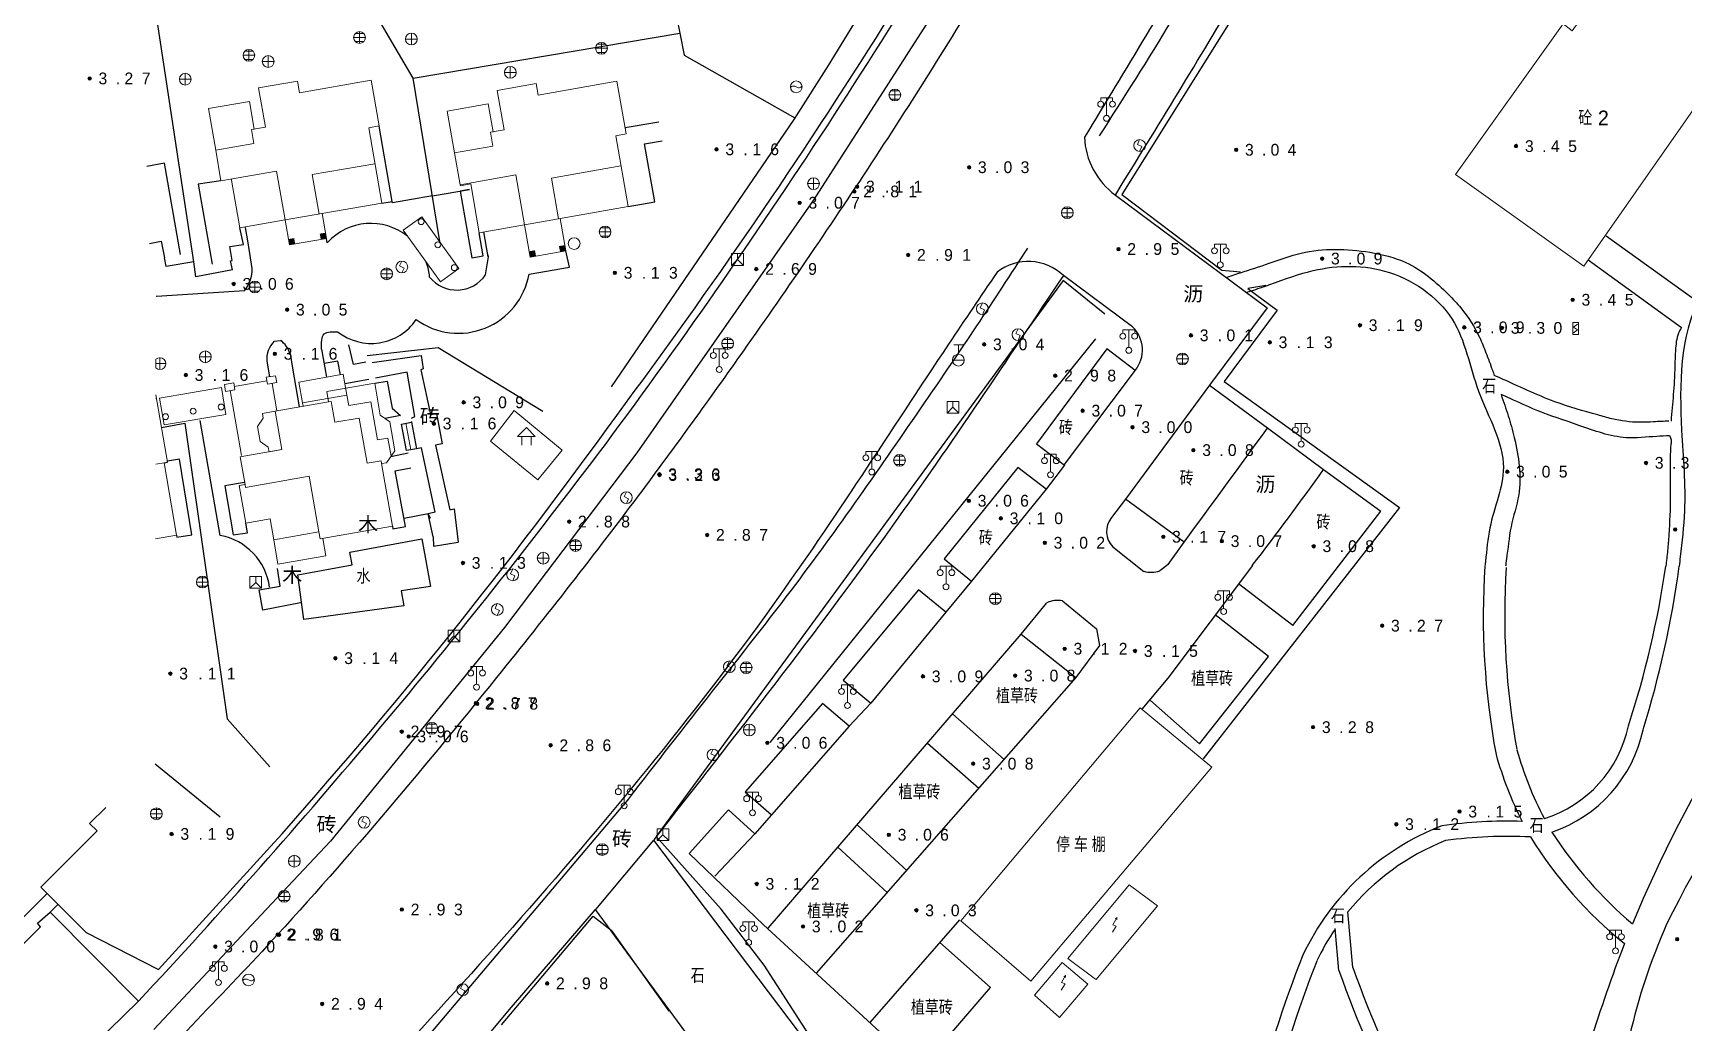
# Model space of a CAD drawing. Header units: metres. Extents: x 342272 to 345188, y 671156 to 672490.
# Drawn here: x 343638.9 to 343779.1, y 672133.1 to 672217.2 of the extents above; entities that cross this region are included whole.
import ezdxf
from ezdxf.enums import TextEntityAlignment as Align

# ---------------------------------------------------------------- set-up
doc = ezdxf.new("R2010")
doc.units = ezdxf.units.M
doc.header["$LTSCALE"] = 0.5
doc.header["$MEASUREMENT"] = 0
doc.layers.add('00-地形', color=251, linetype='Continuous')
doc.layers.add('00-现状标高', color=2, linetype='Continuous', lineweight=0, plot=False)
for name, color, linetype, lineweight in [('公共设施纪念物', 8, 'Continuous', 0), ('普通房屋', 8, 'Continuous', 0), ('通讯及其他管线设施', 252, 'Continuous', 0)]:
    doc.layers.add(name, color=color, linetype=linetype, lineweight=lineweight)
doc.styles.add('MtXpl_', font='simhei.ttf')
doc.styles.add('正等线体2.0', font='MCS_Chinese1.shx', dxfattribs={"height": 2, "bigfont": 'MCS_Chinese1big.shx'})
doc.styles.add('细等线体2.5', font='MCS_Chinese1.shx', dxfattribs={"height": 2.5, "bigfont": 'MCS_Chinese1big.shx'})
doc.styles.add('细等线体3.0', font='MCS_Chinese1.shx', dxfattribs={"height": 3, "bigfont": 'MCS_Chinese1big.shx'})

# ---------------------------------------------------------------- blocks, each defined once
blk = doc.blocks.new('174201')
at = {"layer": '通讯及其他管线设施', "linetype": 'Continuous', "lineweight": 0}
for p, q in [((-1, 0), (1, 0)), ((-0.7, 0.7), (0.7, 0.7)), ((0, -1), (0, 1)), ((-0.7, -0.7), (0.7, -0.7))]:
    blk.add_line(p, q, dxfattribs=at)
blk.add_circle((0, 0), 1, dxfattribs=at)
blk = doc.blocks.new('174200')
at = {"layer": '通讯及其他管线设施', "lineweight": 0}
for p, q in [((-1, 0), (1, 0)), ((0, 1), (0, -1))]:
    blk.add_line(p, q, dxfattribs=at)
blk.add_circle((0, 0), 1, dxfattribs=at)
blk = doc.blocks.new('174700')
at = {"layer": '通讯及其他管线设施', "linetype": 'Continuous', "lineweight": 0}
for p, q in [((0, 1), (-0.38, 0.18)), ((-0.38, 0.18), (0.38, -0.18)), ((0, -1), (0.38, -0.18))]:
    blk.add_line(p, q, dxfattribs=at)
blk.add_circle((0, 0), 1, dxfattribs=at)
blk = doc.blocks.new('155210_1')
at = {"layer": '公共设施纪念物', "lineweight": 0}
for p, q in [((-1, 2.9), (-1, 3.5)), ((-1, 3.5), (1, 3.5)), ((0, 0.5), (0, 3.5)), ((1, 3.5), (1, 2.9))]:
    blk.add_line(p, q, dxfattribs=at)
for centre in [(-1, 2.4), (1, 2.4), (0, 0)]:
    blk.add_circle(centre, 0.5, dxfattribs=at)
blk = doc.blocks.new('174602')
at = {"layer": '通讯及其他管线设施', "lineweight": 0}
for p, q in [((-1, 1), (-1, -1)), ((1, 1), (-1, 1)), ((-1, -1), (0, 0)), ((0, 0), (0, 1)), ((0, 0), (1, -1)), ((1, -1), (1, 1)), ((-1, -1), (1, -1))]:
    blk.add_line(p, q, dxfattribs=at)
blk = doc.blocks.new('174400')
at = {"layer": '通讯及其他管线设施', "lineweight": 0}
blk.add_circle((0, 0), 1, dxfattribs=at)
for centre, start, end in [((-0.43, -0.55), 52.0967, 144.3058), ((0.43, 0.55), 232.0967, 324.3058)]:
    blk.add_arc(centre, 0.694, start, end, dxfattribs=at)
blk = doc.blocks.new('175200')
at = {"layer": '通讯及其他管线设施', "lineweight": 0}
for p, q in [((-1, 0), (1, 0)), ((-0.8, 2.6), (0.8, 2.6)), ((0, 1), (0, 2.6))]:
    blk.add_line(p, q, dxfattribs=at)
blk.add_circle((0, 0), 1, dxfattribs=at)
blk = doc.blocks.new('174900')
at = {"layer": '通讯及其他管线设施', "lineweight": 0}
blk.add_circle((0, 0), 1, dxfattribs=at)
blk = doc.blocks.new('156602')
at = {"layer": '公共设施纪念物', "lineweight": 0}
for p, q in [((0, 3), (-1.5, 1.5)), ((1.5, 1.5), (0, 3)), ((-1.5, 1.5), (1.5, 1.5)), ((-0.8, 1.5), (-0.8, 0)), ((0.8, 1.5), (0.8, 0))]:
    blk.add_line(p, q, dxfattribs=at)
blk = doc.blocks.new('213400_1')
at = {"layer": '00-现状标高', "linetype": 'Continuous', "lineweight": 0}
h = blk.add_hatch(color=256, dxfattribs=at)
edge = h.paths.add_edge_path()
edge.add_arc((0, 0), 0.3, 0, 360)
blk.add_circle((0, 0), 0.3, dxfattribs=at)

msp = doc.modelspace()

# ---------------------------------------------------------------- linework, layer by layer
at = {"layer": '00-地形', "lineweight": -3}
for p, q in [((343723.2, 672241.82), (343706.49, 672214.44)), ((343690.73, 672233.42), (343693.89, 672217.19)), ((343720.56, 672226.89), (343705.23, 672202.99)), ((343744.64, 672224.57), (343731.45, 672203.49)), ((343671.22, 672213.37), (343667.18, 672220.26)), ((343652.6, 672197.77), (343649.43, 672218.66)), ((343671.22, 672213.37), (343693.89, 672217.19)), ((343693.89, 672217.19), (343694.27, 672215.33)), ((343694.27, 672215.33), (343703.66, 672209.99)), ((343706.49, 672214.44), (343703.57, 672209.85)), ((343673.49, 672199.49), (343671.22, 672213.37)), ((343669.44, 672202.9), (343668.33, 672209.3)), ((343703.57, 672209.85), (343688.05, 672187.15)), ((343692.11, 672209.62), (343689.25, 672209.14)), ((343689.25, 672209.14), (343689.25, 672209.1)), ((343690.9, 672207.79), (343692.38, 672208.04)), ((343691.76, 672202.86), (343690.9, 672207.79)), ((343650.1, 672206.14), (343648.6, 672205.88)), ((343651.45, 672198.4), (343650.1, 672206.14)), ((343654.89, 672204.65), (343652.96, 672204.37)), ((343652.96, 672204.37), (343654.14, 672197.58)), ((343672.86, 672203.37), (343676.02, 672203.92)), ((343676.02, 672203.92), (343675.22, 672203.78)), ((343675.22, 672203.78), (343676.22, 672198.11)), ((343668.56, 672202.75), (343669.44, 672202.9)), ((343669.47, 672202.78), (343669.44, 672202.9)), ((343672.86, 672203.37), (343669.47, 672202.78)), ((343689.5, 672202.46), (343691.76, 672202.86)), ((343705.23, 672202.99), (343690.24, 672181.54)), ((343730.9, 672203.44), (343743.81, 672193.86)), ((343731.45, 672203.49), (343739.95, 672197.06)), ((343648.83, 672199.32), (343649.81, 672199.52)), ((343649.81, 672199.52), (343650.09, 672198.12)), ((343656.81, 672199.25), (343656.5, 672200.67)), ((343657.2, 672199.38), (343656.97, 672200.68)), ((343663.93, 672199.39), (343663.87, 672199.75)), ((343677.17, 672198.28), (343676.85, 672200.24)), ((343677.61, 672198.18), (343677.24, 672200.32)), ((343772.6, 672199.99), (343780.05, 672194.63)), ((343650.23, 672197.37), (343650.09, 672198.12)), ((343655.66, 672199.07), (343656.81, 672199.25)), ((343655.86, 672197.88), (343655.66, 672199.07)), ((343657.54, 672197.19), (343657.2, 672199.38)), ((343676.22, 672198.11), (343677.17, 672198.28)), ((343677.37, 672196.67), (343677.63, 672198.18)), ((343677.63, 672198.18), (343677.6, 672198.35)), ((343684.51, 672197.31), (343684.21, 672198.7)), ((343652.6, 672197.77), (343650.23, 672197.37)), ((343652.75, 672196.49), (343652.6, 672197.77)), ((343655.87, 672197.1), (343652.75, 672196.49)), ((343655.7, 672197.84), (343655.86, 672197.88)), ((343655.87, 672197.1), (343655.7, 672197.84)), ((343681.08, 672196.73), (343684.51, 672197.31)), ((343739.95, 672197.06), (343741.53, 672196.91)), ((343741.53, 672196.84), (343740.36, 672196.45)), ((343771.07, 672197.95), (343779, 672192.2)), ((343649.43, 672194.86), (343656.89, 672195.32)), ((343726.45, 672196.19), (343691.88, 672148.95)), ((343730, 672193.33), (343726.45, 672196.19)), ((343732.36, 672192.25), (343726.48, 672196.62)), ((343743.69, 672195.75), (343742.16, 672195.51)), ((343742.16, 672195.51), (343744.64, 672193.66)), ((343649.38, 672194.86), (343649.43, 672194.86)), ((343743.81, 672193.86), (343738.91, 672187.28)), ((343744.64, 672193.66), (343740.15, 672187.61)), ((343659.43, 672191.04), (343659.95, 672191.1)), ((343729.21, 672191.22), (343701.53, 672156.93)), ((343660.77, 672189.97), (343660.97, 672188.74)), ((343663.45, 672190.34), (343663.87, 672187.98)), ((343666.15, 672189.05), (343665.76, 672190.73)), ((343673.34, 672190.47), (343667.31, 672189.79)), ((343667.74, 672189.21), (343671.91, 672189.8)), ((343671.91, 672189.8), (343672.08, 672188.68)), ((343682.26, 672185.05), (343673.34, 672190.47)), ((343730.18, 672190.39), (343724.21, 672182.32)), ((343732.58, 672188.54), (343730.18, 672190.39)), ((343658.79, 672189.32), (343659.02, 672188.01)), ((343660.97, 672188.74), (343661.55, 672185.44)), ((343664.82, 672189.33), (343663.67, 672189.13)), ((343665.06, 672188.18), (343664.82, 672189.33)), ((343667.22, 672189.24), (343666.15, 672189.05)), ((343670.73, 672188.41), (343668.02, 672187.88)), ((343671.38, 672184.62), (343670.73, 672188.41)), ((343672.08, 672188.68), (343671.87, 672188.59)), ((343671.87, 672188.59), (343672.71, 672184.8)), ((343732.57, 672188.56), (343726.55, 672180.55)), ((343667.46, 672187.78), (343665.43, 672187.41)), ((343667.96, 672187.47), (343669.01, 672187.64)), ((343669.01, 672187.64), (343669.44, 672185.33)), ((343738.91, 672187.28), (343731.76, 672177.6)), ((343738.91, 672187.28), (343743.82, 672183.66)), ((343740.15, 672187.61), (343755.05, 672176.91)), ((343763.56, 672187.92), (343763.1, 672188.12)), ((343649.84, 672183.71), (343651.84, 672184.06)), ((343651.84, 672184.06), (343655.42, 672158.95)), ((343654.83, 672174.53), (343653.13, 672184.28)), ((343670.14, 672184.73), (343668.84, 672184.46)), ((343669.44, 672185.33), (343670.14, 672184.73)), ((343670.24, 672183.99), (343671.1, 672184.15)), ((343671.09, 672184.48), (343671.38, 672184.62)), ((343671.09, 672184.21), (343671.1, 672184.15)), ((343671.1, 672184.15), (343671.52, 672181.9)), ((343672.71, 672184.8), (343673.21, 672184.9)), ((343673.21, 672184.9), (343673.69, 672182.32)), ((343670.66, 672181.74), (343670.24, 672183.99)), ((343743.82, 672183.66), (343748.58, 672180.12)), ((343670.8, 672181.53), (343669.32, 672181.21)), ((343671.52, 672181.9), (343670.66, 672181.74)), ((343671.95, 672181.96), (343671.52, 672181.9)), ((343673.09, 672176.52), (343671.95, 672181.96)), ((343673.69, 672182.32), (343673.13, 672182.2)), ((343673.13, 672182.2), (343674.34, 672176.71)), ((343690.24, 672181.54), (343679, 672166.72)), ((343724.21, 672182.32), (343726.58, 672180.49)), ((343650.06, 672180.69), (343650.36, 672180.74)), ((343651.36, 672181.02), (343650.34, 672180.84)), ((343650.36, 672180.74), (343650.34, 672180.84)), ((343652.42, 672174.59), (343651.36, 672181.02)), ((343669.71, 672180.03), (343671.03, 672180.27)), ((343670.59, 672175.29), (343669.71, 672180.03)), ((343722.62, 672180.31), (343716.35, 672172.54)), ((343725.02, 672178.45), (343722.62, 672180.31)), ((343726.58, 672180.49), (343725.02, 672178.45)), ((343748.58, 672180.12), (343753.47, 672176.59)), ((343656.91, 672179.02), (343655.23, 672178.73)), ((343655.23, 672178.73), (343655.92, 672174.58)), ((343725.02, 672178.45), (343718.66, 672170.64)), ((343731.76, 672177.6), (343730.56, 672176.05)), ((343736.74, 672173.97), (343731.76, 672177.6)), ((343672.51, 672176.36), (343670.46, 672175.98)), ((343673.09, 672176.52), (343672.51, 672176.36)), ((343672.51, 672176.36), (343672.68, 672176)), ((343672.93, 672174.4), (343672.51, 672176.36)), ((343674.34, 672176.71), (343674.71, 672176.79)), ((343674.71, 672176.79), (343675.06, 672173.96)), ((343755.05, 672176.91), (343738.36, 672155.56)), ((343745.99, 672166.87), (343753.47, 672176.59)), ((343651.13, 672174.55), (343651.16, 672174.37)), ((343651.16, 672174.37), (343652.42, 672174.59)), ((343655.92, 672174.58), (343657.14, 672174.76)), ((343657.14, 672174.76), (343657, 672175.57)), ((343665.85, 672173.12), (343671.97, 672174.25)), ((343669.47, 672175.31), (343669.51, 672175.1)), ((343669.51, 672175.1), (343670.59, 672175.29)), ((343671.97, 672174.25), (343672.69, 672170.18)), ((343672.93, 672174.4), (343672.97, 672173.61)), ((343666.06, 672172.04), (343665.85, 672173.12)), ((343672.97, 672173.61), (343675.06, 672173.96)), ((343730.68, 672173.56), (343733.32, 672171.48)), ((343735.39, 672172.05), (343736.74, 672173.97)), ((343659.92, 672170.23), (343659.7, 672171.72)), ((343661.43, 672171.18), (343666.06, 672172.04)), ((343716.35, 672172.54), (343718.66, 672170.64)), ((343735.39, 672172.05), (343734.69, 672171.51)), ((343742.54, 672171.97), (343735.35, 672162.42)), ((343658.13, 672169.91), (343659.92, 672170.23)), ((343661.95, 672167.38), (343661.43, 672171.18)), ((343672.69, 672170.18), (343670.22, 672169.82)), ((343718.66, 672170.64), (343716.49, 672168.02)), ((343745.99, 672166.87), (343741.36, 672170.41)), ((343658.46, 672168.19), (343658.13, 672169.91)), ((343661.66, 672168.8), (343658.46, 672168.19)), ((343670.22, 672169.82), (343670.45, 672168.55)), ((343714.16, 672169.9), (343707.77, 672162.24)), ((343716.49, 672168.02), (343714.16, 672169.9)), ((343722.89, 672166.14), (343725.07, 672168.82)), ((343726.4, 672168.97), (343729.31, 672166.61)), ((343670.45, 672168.55), (343661.95, 672167.38)), ((343716.49, 672168.02), (343710.12, 672160.28)), ((343743.91, 672164.24), (343739.39, 672167.79)), ((343679, 672166.72), (343664.2, 672148.55)), ((343701.4, 672141.17), (343722.89, 672166.14)), ((343722.89, 672166.14), (343727.55, 672162.46)), ((343729.31, 672166.61), (343729.56, 672165.19)), ((343729.56, 672165.19), (343727.55, 672162.46)), ((343738.04, 672156.84), (343743.91, 672164.24)), ((343727.55, 672162.46), (343705.48, 672137.35)), ((343707.77, 672162.24), (343710.12, 672160.28)), ((343735.35, 672162.42), (343733.16, 672159.77)), ((343706.02, 672160.26), (343699.43, 672152.75)), ((343708.28, 672158.32), (343706.02, 672160.26)), ((343710.12, 672160.28), (343708.28, 672158.32)), ((343738.04, 672156.84), (343733.89, 672160.5)), ((343655.42, 672158.95), (343659.06, 672154.88)), ((343717.09, 672159.35), (343721.45, 672155.51)), ((343708.28, 672158.32), (343701.68, 672150.79)), ((343714.94, 672156.9), (343719.3, 672153.06)), ((343649.3, 672155.12), (343654.83, 672150.63)), ((343699.43, 672152.75), (343701.68, 672150.79)), ((343663.69, 672121.59), (343689.07, 672151.59)), ((343698.03, 672151.23), (343694.68, 672147.52)), ((343700.26, 672149.19), (343698.03, 672151.23)), ((343701.68, 672150.79), (343700.26, 672149.19)), ((343700.26, 672149.19), (343696.85, 672145.59)), ((343713.2, 672146.04), (343708.95, 672149.94)), ((343649.59, 672137.65), (343659.11, 672148.1)), ((343664.2, 672148.55), (343658.31, 672142.31)), ((343691.64, 672148.66), (343686.72, 672142.75)), ((343691.64, 672148.66), (343704.9, 672131.11)), ((343697.41, 672142.78), (343691.88, 672148.95)), ((343711.5, 672144.19), (343707.31, 672148.04)), ((343694.68, 672147.52), (343701, 672141.46)), ((343640.12, 672144.13), (343643.44, 672140.81)), ((343639.3, 672141.61), (343640.39, 672142.53)), ((343640.39, 672142.53), (343641.06, 672143.2)), ((343640.39, 672142.53), (343647.89, 672134.98)), ((343658.31, 672142.31), (343649.2, 672132.57)), ((343678.73, 672132.96), (343686.53, 672142.18)), ((343679.59, 672134.45), (343686.72, 672142.75)), ((343686.53, 672142.18), (343688.06, 672141.01)), ((343696.67, 672129.23), (343686.72, 672142.75)), ((343701.06, 672138.04), (343697.41, 672142.78)), ((343751.09, 672137.84), (343750.65, 672142.55)), ((343632.06, 672133.85), (343639.57, 672141.3)), ((343639.57, 672141.3), (343639.3, 672141.61)), ((343643.44, 672140.81), (343649.59, 672137.65)), ((343688.06, 672141.01), (343692.95, 672134.13)), ((343701, 672141.46), (343714.33, 672129.22)), ((343717.66, 672141.89), (343710.04, 672133.16)), ((343749.9, 672137.58), (343749.57, 672141.14)), ((343720.3, 672136.12), (343715.97, 672139.96)), ((343705.37, 672131.35), (343701.06, 672138.04)), ((343647.89, 672134.98), (343629.45, 672116.98)), ((343714.33, 672129.22), (343720.3, 672136.12)), ((343676.28, 672130.49), (343679.59, 672134.45))]:
    msp.add_line(p, q, dxfattribs=at)
for centre, radius, start, end in [((343247.55, 672508.97), 548.04, 323.4064, 330.5282), ((343284.72, 672485.92), 503.76, 323.2813, 327.8566), ((343734.69, 672208.62), 6.42, 182.3376, 233.8227), ((343667.64, 672196.02), 5.01, 51.492, 137.7096), ((343654.74, 672197.1), 2.8, 320.3116, 1.8813), ((343675.08, 672197.79), 6.09, 233.9756, 350.0168), ((343667.64, 672196.02), 5.01, 5.2132, 20.0404), ((343674.93, 672198.33), 2.96, 218.8159, 325.7989), ((343723.5, 672193.47), 4.33, 46.4994, 127.7045), ((343667.67, 672195.46), 4.62, 231.6758, 325.7894), ((343660.95, 672189.49), 2.17, 134.45, 184.523), ((343658.65, 672189.3), 2.22, 17.5741, 54.1527), ((343730.46, 672190.28), 2.74, 320.7785, 46.14), ((343327.87, 672444.26), 444.33, 318.2006, 324.2611), ((341468.09, 673840), 2814.69, 323.70755, 323.9518), ((343221.9, 672532.66), 582.77, 316.96842, 323.03978), ((343523.34, 672341.05), 276.83, 322.3553, 324.4552), ((343732.04, 672174.87), 1.89, 141.5118, 223.9045), ((343653.92, 672169.46), 5.15, 7.4685, 79.7901), ((343733.96, 672173.73), 2.33, 254.0039, 288.1431), ((343826.06, 672167.68), 63.9, 176.1838, 190.5947), ((343826.06, 672167.68), 62.08, 176.1838, 190.5264), ((343694.69, 672184.19), 83.89, 342.0728, 351.5838), ((343873.05, 672101.2), 106.17, 137.6421, 157.6679), ((343693.5, 672183.47), 86.09, 342.8158, 352.2817), ((343919.09, 672070.25), 158.3, 139.9299, 153.2401), ((343726, 672166.7), 2.31, 79.8364, 113.61), ((343764.21, 672160.51), 10.51, 287.3928, 348.203), ((343764.21, 672160.51), 11.8, 288.7092, 347.8606), ((343792.62, 672163.92), 28.62, 195.3692, 208.0228), ((343792.93, 672164.17), 30.8, 195.5117, 206.8964), ((343766.46, 672129.61), 21.71, 111.1477, 154.6822), ((343764.26, 672109.77), 40.49, 88.2932, 97.9894), ((343764.26, 672109.77), 39.2, 87.2035, 97.7712), ((343796.99, 672167.89), 34.42, 212.6155, 229.9427), ((343766.46, 672129.61), 20.43, 111.5604, 140.7042), ((343796.87, 672167.92), 36.1, 211.7425, 231.0039), ((343766.46, 672129.61), 20.43, 145.779, 154.5578), ((343825.15, 672120.57), 51.83, 156.1584, 167.262), ((343894.64, 672093.47), 129.11, 158.9436, 166.7736), ((343858.26, 672095.42), 119.61, 158.6872, 171.8967), ((343858.26, 672095.42), 118.32, 158.7092, 171.8737), ((343831.69, 672166.24), 85.46, 199.4128, 208.4675), ((343831.69, 672166.24), 86.67, 199.3133, 208.4675)]:
    msp.add_arc(centre, radius, start, end, dxfattribs=at)
for points, knots in [([(343811.92, 672422.84), (343805.89, 672385.31), (343804.48, 672378.63), (343802.47, 672370.36), (343799.8, 672362.64), (343795.41, 672355.11), (343793.05, 672349.8), (343790.75, 672344.54), (343789.5, 672340.93), (343787.86, 672335.41), (343786.25, 672329.83), (343783.67, 672321.5), (343781, 672314.21), (343776.78, 672303.4), (343772.61, 672292.57), (343765.96, 672276.48), (343759.43, 672262.42), (343750.75, 672245.15), (343743.31, 672231.63), (343735.75, 672218.2), (343731.6, 672211.72), (343729.53, 672208.47)], [0, 0, 0, 0, 0.047916, 0.079353, 0.139283, 0.169377, 0.213683, 0.228289, 0.257594, 0.272349, 0.316863, 0.346819, 0.406358, 0.436074, 0.525205, 0.584702, 0.703671, 0.76319, 0.881748, 0.940862, 1, 1, 1, 1]), ([(343756.28, 672292.83), (343755.47, 672290.9), (343752, 672282.81), (343745.4, 672268.44), (343734.94, 672247.44), (343723.3, 672226.97), (343711.06, 672207.25), (343700.61, 672191.96), (343689.81, 672176.98), (343676.26, 672159.69), (343660.96, 672141.47), (343643.72, 672124.16), (343632.46, 672109.87), (343618.5, 672107.21), (343610.46, 672109.2), (343606.38, 672112.95), (343605.11, 672114.12)], [0, 0, 0, 0, 0.025029, 0.105702, 0.189657, 0.306426, 0.388083, 0.468066, 0.52864, 0.609506, 0.731979, 0.812021, 0.907701, 0.933853, 0.979302, 1, 1, 1, 1])]:
    msp.add_open_spline(points, degree=3, knots=knots, dxfattribs=at)
for points in [[(343790.18, 672345.52), (343784.99, 672329.24), (343776.7, 672305.97), (343767.12, 672282.31), (343751.37, 672248.99), (343738.6, 672225.6), (343728.28, 672208.36)], [(343730.9, 672203.44), (343741.48, 672220.88), (343754.5, 672244.54), (343772.28, 672282.14)], [(343805.2, 672230.48), (343804.06, 672228.87), (343801.29, 672225.3), (343796.85, 672221.16), (343793.08, 672216.39), (343791.01, 672211.16), (343787.17, 672202.87), (343780.56, 672194.74), (343779.02, 672183.47), (343779.26, 672176.59), (343778.9, 672172.7), (343778.81, 672171.91)], [(343723.43, 672198.93), (343719.1, 672192.32), (343714.66, 672185.79), (343703.34, 672169.88), (343696.2, 672160.73), (343689.07, 672151.59)], [(343741.53, 672196.84), (343743.97, 672197.65), (343746.69, 672198.51), (343752.51, 672198.58), (343755.59, 672197.71), (343759.21, 672194.99), (343760.26, 672193.85), (343761.84, 672191.36), (343762.39, 672190.05), (343762.94, 672188.56), (343763.02, 672188.34), (343763.1, 672188.12)], [(343720.85, 672196.9), (343716.72, 672190.77), (343701.8, 672168.62), (343679.66, 672141.23), (343656.86, 672116.76), (343643.2, 672103.13), (343635.28, 672095.67), (343631.46, 672092.17)], [(343742.08, 672195.19), (343743.57, 672195.68), (343747.31, 672196.93), (343753.76, 672196.99), (343759.51, 672192.9), (343761.77, 672186.77), (343763.87, 672180.29), (343762.72, 672175.17), (343762.35, 672172.33), (343762.3, 672171.94)], [(343726.48, 672196.62), (343711.94, 672175.33), (343691.68, 672148.69)], [(343663.45, 672190.34), (343663.68, 672191.65), (343664.81, 672191.83)], [(343779, 672192.2), (343778.76, 672191.71), (343778.49, 672190.24), (343778.39, 672187.64), (343778.21, 672185.37), (343778.12, 672184.25)], [(343777.94, 672184.24), (343776.64, 672184.18), (343775.44, 672184.14), (343773.09, 672184.44), (343771.89, 672184.76), (343768.24, 672185.89), (343765.93, 672186.85), (343763.56, 672187.92)], [(343778, 672182.99), (343776.9, 672182.94), (343774.31, 672182.83), (343770.29, 672183.88), (343766.65, 672185.18), (343764.46, 672186.15), (343763.67, 672186.5)], [(343763.67, 672186.5), (343764.28, 672184.69), (343764.79, 672182.85), (343765.17, 672177.97), (343764.52, 672175.25), (343764.13, 672172.5), (343764.09, 672172.22), (343764.06, 672171.93)], [(343778, 672182.99), (343778.12, 672182.64), (343778.11, 672182.29), (343778.04, 672179.9), (343778.05, 672177.89), (343777.93, 672174.58), (343777.82, 672173.25), (343777.68, 672171.91)]]:
    msp.add_spline(points, degree=3, dxfattribs=at)
at = {"layer": '公共设施纪念物', "lineweight": 0, "flags": 128}
msp.add_lwpolyline([(343677.8, 672182.55), (343679.81, 672185.13), (343683.89, 672181.78), (343681.82, 672179.25), (343677.8, 672182.55)], dxfattribs=at)
at = {"layer": '普通房屋', "lineweight": 0}
for p, q in [((343670.24, 672183.99), (343671.1, 672184.15)), ((343671.03, 672181.81), (343670.61, 672184.06)), ((343670.66, 672181.74), (343670.24, 672183.99)), ((343671.52, 672181.9), (343670.66, 672181.74))]:
    msp.add_line(p, q, dxfattribs=at)
at = {"layer": '普通房屋', "lineweight": 0, "flags": 128}
for points in [[(343759.8, 672205.18), (343768.95, 672217.97), (343769.72, 672217.39), (343773.5, 672222.68), (343783.77, 672216.06), (343770.72, 672197.41), (343759.8, 672205.18)], [(343660.34, 672201.33), (343668.56, 672202.75), (343667.46, 672209.15), (343668.34, 672209.31), (343667.67, 672213.19), (343661.56, 672212.13), (343661.39, 672213.12), (343658.1, 672212.55), (343658.68, 672209.2), (343657.5, 672209)], [(343680.69, 672200.92), (343689.5, 672202.46), (343688.44, 672208.47), (343689.33, 672208.63), (343688.54, 672213.1), (343681.85, 672211.92), (343681.67, 672212.91), (343678.38, 672212.33), (343678.97, 672208.98), (343677.79, 672208.77)], [(343657.73, 672209.04), (343657.33, 672211.4), (343653.84, 672210.8), (343654.45, 672207.25), (343657.7, 672207.82), (343657.5, 672209), (343657.73, 672209.04)], [(343674.75, 672207.02), (343678, 672207.59), (343677.79, 672208.77), (343678.03, 672208.82), (343677.61, 672211.18), (343674.12, 672210.57), (343674.75, 672207.02)], [(343654.45, 672207.25), (343654.9, 672204.65)], [(343674.75, 672207.02), (343675.22, 672204.32)], [(343655.78, 672204.81), (343655.8, 672204.71), (343656.5, 672200.67), (343660.34, 672201.33), (343659.63, 672205.47), (343654.9, 672204.65)], [(343663.24, 672201.83), (343662.66, 672205.18), (343667.98, 672206.1)], [(343675.22, 672204.32), (343675.24, 672204.22), (343676.13, 672204.38), (343676.85, 672200.24), (343680.69, 672200.92), (343679.95, 672205.15), (343675.22, 672204.32)], [(343683.59, 672201.43), (343682.98, 672204.87), (343688.89, 672205.91)], [(343663.87, 672199.75), (343660.71, 672199.2), (343660.34, 672201.32)], [(343663.87, 672199.75), (343663.5, 672201.87)], [(343673.54, 672196.07), (343675.12, 672197.21), (343671.96, 672201.59), (343670.39, 672200.45), (343673.54, 672196.07)], [(343684.21, 672198.7), (343681.18, 672198.16), (343680.69, 672200.92)], [(343684.21, 672198.7), (343683.72, 672201.45)], [(343654.93, 672187.09), (343655.3, 672184.8), (343650.06, 672183.92), (343649.67, 672186.2), (343654.93, 672187.09)], [(343655.29, 672186.76), (343655.19, 672187.35), (343655.98, 672187.49), (343656.08, 672186.9), (343655.29, 672186.76)], [(343655.68, 672186.83), (343656.65, 672181.31)], [(343656.03, 672187.19), (343658.8, 672187.67)], [(343660.07, 672181.83), (343656.52, 672181.21), (343656.94, 672178.85), (343656.44, 672178.76), (343657, 672175.57), (343659.07, 672175.93), (343659.38, 672174.16), (343663.22, 672174.83), (343663.32, 672174.24), (343669.47, 672175.31), (343668.54, 672180.63), (343668.97, 672180.7), (343669.67, 672181.71), (343669.24, 672184.17), (343668.43, 672184.74), (343667.96, 672187.47), (343663.88, 672186.76), (343664.04, 672185.87), (343659.5, 672185.08)], [(343658.85, 672187.37), (343658.75, 672187.96), (343659.54, 672188.1), (343659.64, 672187.51), (343658.85, 672187.37)], [(343659.25, 672187.44), (343659.65, 672185.11)], [(343665.6, 672186.45), (343665.29, 672188.22), (343661.51, 672187.56), (343661.82, 672185.79), (343665.6, 672186.45)], [(343649.36, 672186.15), (343649.41, 672186.16), (343649.36, 672186.47)], [(343649.36, 672186.47), (343650.36, 672180.74), (343650.06, 672180.69)], [(343661.87, 672185.5), (343661.82, 672185.79), (343665.6, 672186.45), (343665.75, 672185.56), (343667.63, 672185.89), (343668.19, 672182.64), (343669.08, 672182.79), (343669.35, 672181.25)], [(343664.04, 672185.87), (343664.27, 672185.91), (343664.58, 672184.14), (343666.65, 672184.5), (343667.32, 672180.66), (343668.5, 672180.87), (343668.54, 672180.63)], [(343659.5, 672185.08), (343658.42, 672184.89), (343658.49, 672184.48), (343658, 672183.79), (343658.23, 672182.51), (343658.92, 672182.02), (343658.99, 672181.64), (343660.07, 672181.83), (343659.5, 672185.08)], [(343649.34, 672174.23), (343651.13, 672174.55), (343650.06, 672180.69), (343649.35, 672180.57)], [(343656.94, 672178.85), (343656.98, 672178.61), (343662.4, 672179.56), (343663.22, 672174.83)], [(343659.38, 672174.16), (343659.74, 672172.09), (343663.82, 672172.8), (343663.56, 672174.28), (343663.32, 672174.24)], [(343733.02, 672159.89), (343717.77, 672141.8), (343723.72, 672136.68), (343739.09, 672154.86), (343733.02, 672159.89)], [(343614.16, 672124.36), (343622.26, 672124.35), (343622.27, 672131.59), (343621.34, 672131.59), (343621.34, 672134.65), (343623.34, 672134.64), (343623.35, 672135.24), (343627.55, 672135.24), (343627.55, 672137.79), (343630.56, 672137.78), (343631.99, 672139.21), (343633.58, 672137.61), (343640.12, 672144.13), (343639.59, 672144.66), (343644.37, 672149.43), (343643.74, 672150.07), (343645.11, 672151.43)]]:
    msp.add_lwpolyline(points, dxfattribs=at)
at = {"layer": '普通房屋', "lineweight": 0}
for centre in [(343671.91, 672201.18), (343673.33, 672199.22), (343674.73, 672197.27), (343654.91, 672185.44), (343650.19, 672184.62), (343652.53, 672185.08)]:
    msp.add_circle(centre, 0.25, dxfattribs=at)
at = {"layer": '普通房屋', "lineweight": 0, "extrusion": (0, 0, -1)}
for points in [[(-343660.62, 672199.7), (-343661.12, 672199.78), (-343660.71, 672199.2), (-343661.2, 672199.29)], [(-343663.29, 672200.16), (-343663.78, 672200.24), (-343663.38, 672199.66), (-343663.87, 672199.75)], [(-343681.09, 672198.66), (-343681.58, 672198.75), (-343681.18, 672198.17), (-343681.67, 672198.26)], [(-343683.62, 672199.1), (-343684.12, 672199.19), (-343683.71, 672198.61), (-343684.2, 672198.7)]]:
    msp.add_solid(points, dxfattribs=at)
at = {"layer": '通讯及其他管线设施', "lineweight": 0}
for p, q in [((343769.76, 672191.61), (343769.76, 672192.61)), ((343769.76, 672192.61), (343770.26, 672192.61)), ((343770.18, 672192.48), (343769.83, 672192.23)), ((343770.26, 672192.61), (343770.26, 672191.61)), ((343770.26, 672191.61), (343769.76, 672191.61)), ((343769.83, 672192.23), (343770.18, 672191.98)), ((343770.18, 672191.98), (343769.83, 672191.73)), ((343649.71, 672189.63), (343649.71, 672188.63)), ((343649.36, 672189.13), (343650.21, 672189.13)), ((343730.69, 672141.47), (343731.03, 672142.06)), ((343730.66, 672140.83), (343730.98, 672141.34)), ((343730.69, 672141.47), (343730.98, 672141.34)), ((343726.3, 672135.92), (343726.62, 672136.44)), ((343726.32, 672136.57), (343726.66, 672137.15)), ((343726.32, 672136.57), (343726.62, 672136.44))]:
    msp.add_line(p, q, dxfattribs=at)
at = {"layer": '通讯及其他管线设施', "lineweight": 0, "flags": 128}
msp.add_lwpolyline([(343649.37, 672189.49), (343649.36, 672188.77, 2.344769)], format="xyb", close=True, dxfattribs=at)
for points in [[(343734.47, 672143.07), (343729.27, 672136.8), (343729.21, 672136.84), (343726.86, 672138.59), (343732.07, 672144.85), (343734.47, 672143.07)], [(343726.37, 672138.25), (343724.03, 672135.47), (343726.16, 672133.59), (343728.56, 672136.42), (343726.37, 672138.25)]]:
    msp.add_lwpolyline(points, dxfattribs=at)
at = {"layer": '通讯及其他管线设施', "lineweight": 0}
for points in [[(343731.06, 672142.13), (343731.07, 672141.86), (343730.84, 672141.98)], [(343726.7, 672137.22), (343726.7, 672136.96), (343726.48, 672137.07)]]:
    msp.add_solid(points, dxfattribs=at)

# ---------------------------------------------------------------- block references
at = {"layer": '00-现状标高', "lineweight": 0, "xscale": 0.5, "yscale": 0.5, "zscale": 0.5}
for p in [(343643.74, 672213.34), (343697.01, 672207.32), (343741.16, 672207.28), (343764.95, 672207.6), (343718.47, 672205.8), (343708.72, 672203.74), (343708.96, 672204.15), (343704.07, 672202.78), (343713.29, 672198.35), (343731.16, 672198.85), (343748.47, 672198.04), (343688.37, 672196.83), (343700.39, 672197.16), (343655.98, 672195.89), (343660.52, 672193.7), (343769.76, 672194.54), (343751.68, 672192.38), (343737.32, 672191.52), (343744.02, 672190.93), (343760.55, 672192.2), (343763.75, 672192.15), (343659.48, 672189.95), (343719.75, 672190.76), (343651.91, 672188.15), (343725.79, 672188.1), (343675.52, 672185.83), (343672.99, 672184.03), (343728.12, 672185.12), (343732.36, 672183.72), (343737.53, 672181.77), (343692.15, 672179.72), (343692.17, 672179.67), (343764.2, 672179.94), (343775.99, 672180.69), (343718.45, 672177.47), (343684.48, 672175.7), (343721.17, 672175.98), (343696.21, 672174.57), (343734.97, 672174.41), (343778.47, 672175.04), (343724.9, 672173.9), (343739.95, 672174.04), (343747.75, 672173.61), (343675.46, 672172.19), (343753.57, 672166.86), (343726.59, 672164.9), (343732.57, 672164.72), (343664.62, 672164.1), (343650.6, 672162.79), (343714.55, 672162.56), (343722.38, 672162.62), (343676.56, 672160.28), (343676.67, 672160.23), (343670.26, 672157.87), (343670.84, 672157.45), (343747.7, 672158.24), (343682.91, 672156.71), (343701.33, 672156.91), (343718.82, 672155.14), (343760.14, 672151.08), (343650.7, 672149.17), (343711.65, 672149.1), (343754.77, 672150), (343700.42, 672144.93), (343670.27, 672142.76), (343713.99, 672142.69), (343659.72, 672140.63), (343659.83, 672140.62), (343704.36, 672141.32), (343654.42, 672139.61), (343778.64, 672140.24), (343682.62, 672136.48), (343663.5, 672134.74)]:
    msp.add_blockref('213400_1', p, dxfattribs=at)
at = {"layer": '公共设施纪念物', "lineweight": 0, "xscale": 0.5, "yscale": 0.5, "zscale": 0.5}
for name, p in [('155210_1', (343730.15, 672209.96)), ('155210_1', (343739.82, 672197.51)), ('155210_1', (343732.04, 672190.25)), ('155210_1', (343697.24, 672188.62)), ('155210_1', (343746.69, 672182.28)), ('156602', (343680.85, 672182.19)), ('155210_1', (343710.2, 672179.92)), ('155210_1', (343725.38, 672179.68)), ('155210_1', (343716.51, 672170.17)), ('155210_1', (343740.1, 672168.07)), ('155210_1', (343676.62, 672161.65)), ('155210_1', (343708.13, 672160.08)), ('155210_1', (343689.16, 672151.57)), ('155210_1', (343700.07, 672150.97)), ('155210_1', (343699.74, 672139.95)), ('155210_1', (343773.4, 672139.24)), ('155210_1', (343654.68, 672136.56))]:
    msp.add_blockref(name, p, dxfattribs=at)
at = {"layer": '通讯及其他管线设施', "lineweight": 0, "xscale": 0.5, "yscale": 0.5, "zscale": 0.5}
for name, p in [('174201', (343666.67, 672216.82)), ('174200', (343671.08, 672216.69)), ('174201', (343687.23, 672215.91)), ('174201', (343657.27, 672215.31)), ('174200', (343658.91, 672214.78)), ('174200', (343651.86, 672213.28)), ('174200', (343679.48, 672213.86)), ('174400', (343703.78, 672212.63)), ('174201', (343712.16, 672211.94)), ('174700', (343732.96, 672207.65)), ('174200', (343705.25, 672204.41)), ('174201', (343726.81, 672201.94)), ('174900', (343684.91, 672199.32)), ('174201', (343687.54, 672200.31)), ('174602', (343698.79, 672197.97)), ('174201', (343668.98, 672196.75)), ('174700', (343670.27, 672197.33)), ('174201', (343657.78, 672195.63)), ('174700', (343719.6, 672193.78)), ('174201', (343697.95, 672190.83)), ('174700', (343722.63, 672191.59)), ('174200', (343653.57, 672189.7)), ('175200', (343717.56, 672189.42)), ('174201', (343736.6, 672189.52)), ('174602', (343717.1, 672185.42)), ('174201', (343712.56, 672180.91)), ('174700', (343689.35, 672177.74)), ('174200', (343682.28, 672172.6)), ('174201', (343685.03, 672173.68)), ('174700', (343679.69, 672171.18)), ('174201', (343653.32, 672170.57)), ('174602', (343657.85, 672170.54)), ('174700', (343678.38, 672168.24)), ('174201', (343720.7, 672169.16)), ('174602', (343674.69, 672165.99)), ('174700', (343698.1, 672163.37)), ('174201', (343699.53, 672163.3)), ('174201', (343672.82, 672158.15)), ('174200', (343699.79, 672158.01)), ('174700', (343696.71, 672155.89)), ('174201', (343649.41, 672150.89)), ('174700', (343667.07, 672150.16)), ('174602', (343692.45, 672149.11)), ('174201', (343687.3, 672147.85)), ('174200', (343661.13, 672146.86)), ('174201', (343660.27, 672143.87)), ('174400', (343657.24, 672136.78)), ('174700', (343675.44, 672135.95))]:
    msp.add_blockref(name, p, dxfattribs=at)

# ---------------------------------------------------------------- texts
at = {"layer": '00-地形', "lineweight": -3}
for s, style, p in [('沥', 'MtXpl_', (343736.67, 672194.43)), ('砖', 'MtXpl_', (343671.79, 672184.01)), ('沥', 'MtXpl_', (343742.8, 672178.25)), ('木', 'MtXpl_', (343666.54, 672174.84)), ('木', 'MtXpl_', (343660.1, 672170.54)), ('水', '细等线体2.5', (343666.41, 672170.42)), ('砖', 'MtXpl_', (343663.02, 672149.37)), ('砖', 'MtXpl_', (343688.12, 672148.15))]:
    msp.add_text(s, height=1.25, dxfattribs=dict(at, style=style)).set_placement(p)
for s, style, p in [('石', '细等线体2.5', (343762.66, 672187.2)), ('砖', '细等线体2.5', (343726.69, 672183.67)), ('砖', '细等线体2.5', (343736.96, 672179.38)), ('砖', '细等线体2.5', (343748.58, 672175.64)), ('砖', '细等线体2.5', (343719.89, 672174.31)), ('植草砖', '细等线体3.0', (343739.12, 672162.36)), ('植草砖', '细等线体3.0', (343722.54, 672160.89)), ('植草砖', '细等线体3.0', (343714.25, 672152.73)), ('石', '细等线体2.5', (343766.7, 672149.88)), ('植草砖', '细等线体3.0', (343706.5, 672142.62)), ('石', '细等线体2.5', (343749.81, 672142.2)), ('石', '细等线体2.5', (343695.41, 672137.14)), ('植草砖', '细等线体3.0', (343715.3, 672134.43))]:
    msp.add_text(s, height=1.25, dxfattribs=dict(at, style=style)).set_placement(p, align=Align.MIDDLE_CENTER)
at = {"layer": '00-现状标高', "lineweight": 0, "char_height": 1, "attachment_point": 4, "line_spacing_factor": 0.722892, "style": '正等线体2.0'}
for s, insert in [('\\T1.979;3.27', (343644.49, 672213.34)), ('\\T1.979;3.45', (343765.7, 672207.59)), ('\\T2.053;3.16', (343697.76, 672207.32)), ('\\T1.952;3.04', (343741.91, 672207.28)), ('\\T1.952;3.03', (343719.22, 672205.8)), ('\\T2.069;2.81', (343709.47, 672203.74)), ('\\T2.176;3.11', (343709.71, 672204.15)), ('\\T1.952;3.07', (343704.82, 672202.78)), ('\\T2.069;2.91', (343714.04, 672198.35)), ('\\T1.979;2.95', (343731.91, 672198.85)), ('\\T1.952;3.09', (343749.22, 672198.04)), ('\\T2.069;3.13', (343689.12, 672196.83)), ('\\T1.966;2.69', (343701.14, 672197.16)), ('\\T1.940;3.06', (343656.73, 672195.89)), ('\\T1.952;3.05', (343661.27, 672193.7)), ('\\T1.979;3.45', (343770.51, 672194.54)), ('\\T2.069;3.19', (343752.43, 672192.38)), ('\\T1.952;3.09', (343761.3, 672192.2)), ('\\T1.952;3.30', (343764.5, 672192.15)), ('\\T1.952;3.04', (343720.5, 672190.75)), ('\\T2.037;3.01', (343738.07, 672191.52)), ('\\T2.069;3.13', (343744.77, 672190.93)), ('\\T2.053;3.16', (343660.23, 672189.95)), ('\\T2.053;3.16', (343652.66, 672188.15)), ('\\T1.979;2.98', (343726.54, 672188.1)), ('\\T1.952;3.09', (343676.27, 672185.83)), ('\\T1.952;3.07', (343728.87, 672185.12)), ('\\T2.053;3.16', (343673.74, 672184.03)), ('\\T1.927;3.00', (343733.11, 672183.72)), ('\\T1.952;3.08', (343738.28, 672181.77)), ('\\T1.966;3.36', (343692.9, 672179.72)), ('\\T1.979;3.23', (343692.92, 672179.66)), ('\\T1.952;3.05', (343764.95, 672179.94)), ('\\T1.966;3.36', (343776.74, 672180.69)), ('\\T1.940;3.06', (343719.2, 672177.47)), ('\\T1.979;2.88', (343685.23, 672175.7)), ('\\T2.037;3.10', (343721.92, 672175.98)), ('\\T1.979;2.87', (343696.96, 672174.57)), ('\\T1.952;3.02', (343725.65, 672173.9)), ('\\T2.069;3.17', (343735.72, 672174.41)), ('\\T1.952;3.07', (343740.7, 672174.04)), ('\\T1.952;3.08', (343748.5, 672173.61)), ('\\T2.069;3.13', (343676.21, 672172.19)), ('\\T1.979;3.27', (343754.32, 672166.86)), ('\\T2.069;3.14', (343665.37, 672164.1)), ('\\T2.069;3.12', (343727.34, 672164.9)), ('\\T2.069;3.15', (343733.32, 672164.71)), ('\\T2.176;3.11', (343651.35, 672162.79)), ('\\T1.952;3.09', (343715.3, 672162.55)), ('\\T1.952;3.08', (343723.13, 672162.62)), ('\\T1.979;2.87', (343677.31, 672160.28)), ('\\T1.979;2.78', (343677.42, 672160.23)), ('\\T1.979;2.97', (343671.01, 672157.87)), ('\\T1.940;3.06', (343671.59, 672157.45)), ('\\T1.940;3.06', (343702.08, 672156.91)), ('\\T1.979;3.28', (343748.45, 672158.24)), ('\\T1.966;2.86', (343683.66, 672156.7)), ('\\T1.952;3.08', (343719.57, 672155.14)), ('\\T2.069;3.12', (343755.52, 672150)), ('\\T2.069;3.15', (343760.89, 672151.07)), ('\\T2.069;3.19', (343651.45, 672149.17)), ('\\T1.940;3.06', (343712.4, 672149.1)), ('\\T2.069;3.12', (343701.17, 672144.93)), ('\\T1.979;2.93', (343671.02, 672142.75)), ('\\T1.952;3.03', (343714.74, 672142.68)), ('\\T1.966;2.96', (343660.47, 672140.63)), ('\\T2.069;2.81', (343660.58, 672140.61)), ('\\T1.952;3.02', (343705.11, 672141.31)), ('\\T1.927;3.00', (343655.17, 672139.61)), ('\\T1.979;2.98', (343683.37, 672136.48)), ('\\T1.979;2.94', (343664.25, 672134.74))]:
    msp.add_mtext(s, dxfattribs=dict(at, insert=insert))
at = {"layer": '普通房屋', "lineweight": 0, "char_height": 1.25, "attachment_point": 5, "line_spacing_factor": 0.722892, "style": '细等线体2.5'}
for s, insert in [('\\T1.403;砼2', (343771.72, 672209.99)), ('\\T1.280;停车棚', (343728.14, 672148.27))]:
    msp.add_mtext(s, dxfattribs=dict(at, insert=insert))

doc.saveas('drawing.dxf')
